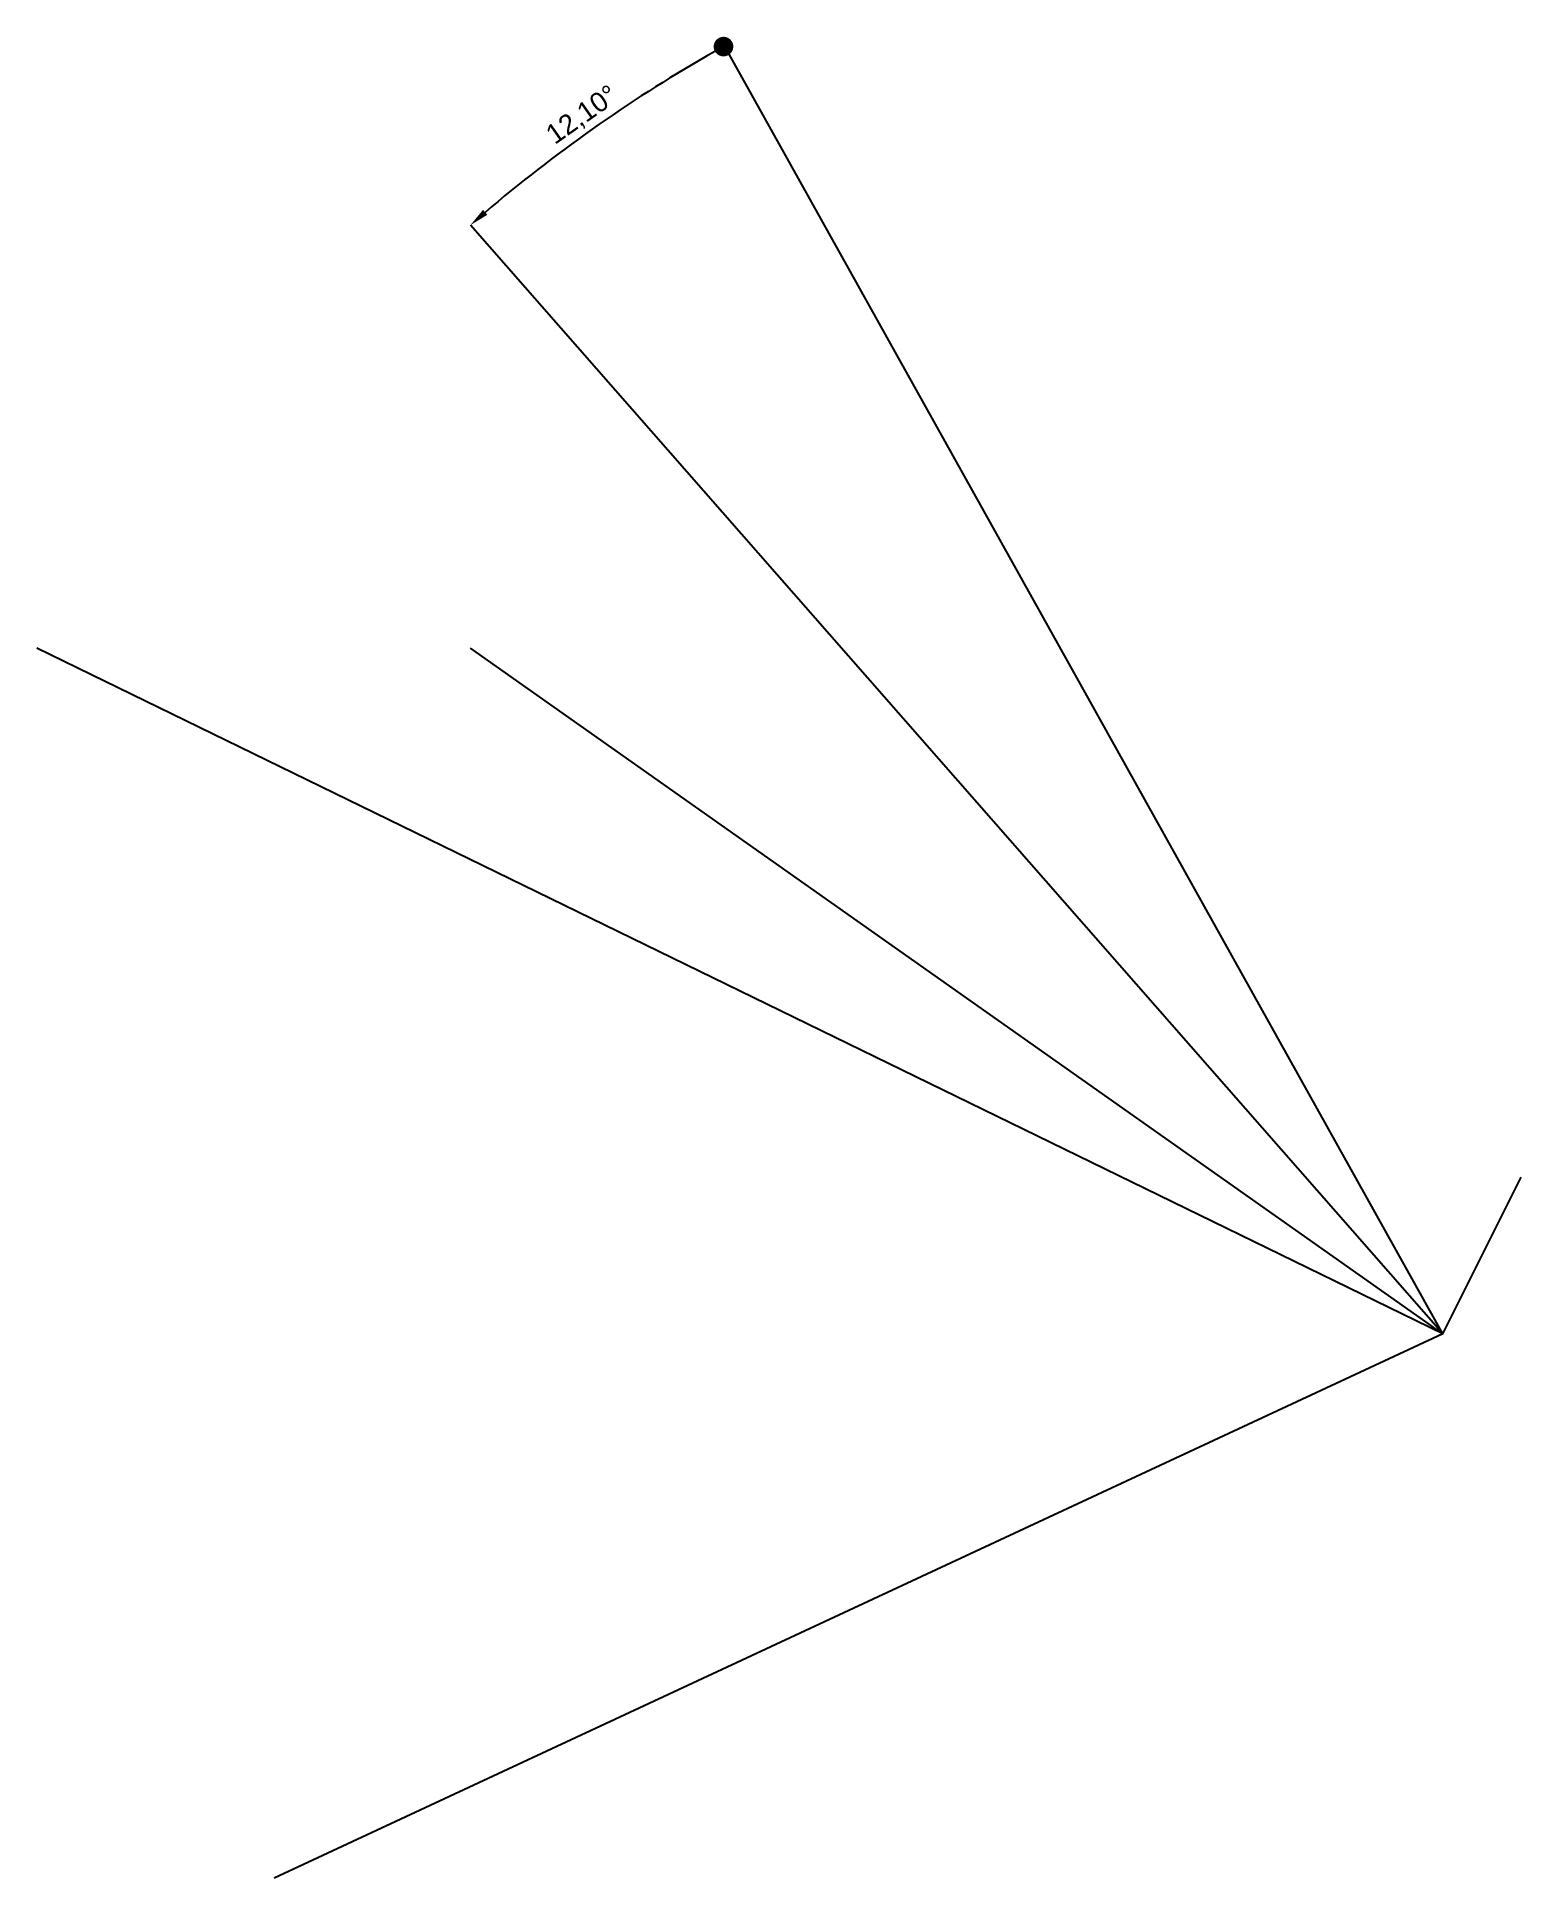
# Model space of a CAD drawing. Header units: millimetres. Extents: x -179 to 10, y -69 to 165.
import ezdxf

# ---------------------------------------------------------------- set-up
doc = ezdxf.new("R2010")
doc.units = ezdxf.units.MM
for name, color, linetype in [('myaxis', 7, 'Continuous'), ('v1', 7, 'Continuous'), ('v2', 7, 'Continuous'), ('v3', 7, 'Continuous'), ('v4', 7, 'Continuous'), ('v5', 7, 'Continuous')]:
    doc.layers.add(name, color=color, linetype=linetype)
doc.styles.get("Standard").update_dxf_attribs({"font": 'arial.ttf'})
doc.dimstyles.new('ISO-25', dxfattribs={"dimtxt": 2.5, "dimasz": 2.5, "dimexe": 1.25, "dimexo": 0.625, "dimtad": 1, "dimtxsty": 'Standard', "dimcen": 2.5, "dimazin": 0, "dimtfac": 1, "dimtmove": 0, "dimatfit": 3, "dimfxl": 1, "dimarcsym": 0})

# ---------------------------------------------------------------- blocks, each defined once
blk = doc.blocks.new('_Dot')
at = {"color": 0, "linetype": 'ByBlock', "lineweight": -2}
blk.add_line((-0.5, 0), (-1, 0), dxfattribs=at)
at = {"color": 0, "linetype": 'ByBlock', "const_width": 0.5}
blk.add_lwpolyline([(-0.25, 0, 1), (0.25, 0, 1)], format="xyb", close=True, dxfattribs=at)
blk = doc.blocks.new('*D5')
at = {"color": 0, "lineweight": -2}
blk.add_arc((-0.45, 0.51), 187.48, 119.9172, 130.4891, dxfattribs=at)
at = {"color": 0}
blk.add_solid([(-122.45, 143.41), (-121.9, 142.78), (-124.07, 141.45)], dxfattribs=at)
at = {"layer": 'Defpoints', "color": 0}
for p in [(-92.1, 164.83), (-103.06, 157.41), (-124.51, 141.96), (-0.45, 0.51), (-0.45, 0.51)]:
    blk.add_point(p, dxfattribs=at)
at = {"color": 0, "lineweight": -2, "xscale": 2.5, "yscale": 2.5, "zscale": 2.5, "rotation": 29.535155488822507}
blk.add_blockref('_Dot', (-91.77, 164.24), dxfattribs=at)
at = {"color": 0, "insert": (-109.74, 155.42), "char_height": 2.5, "attachment_point": 5, "rotation": 35.2031}
blk.add_mtext('12,10%%d', dxfattribs=at)

msp = doc.modelspace()

# ---------------------------------------------------------------- linework, layer by layer
at = {"layer": 'myaxis', "color": 2}
msp.add_line((0, 0), (10, 20, 30), dxfattribs=at)
at = {"layer": 'v1', "color": 1}
msp.add_line((0, 0), (-91.658, 164.319, 69.559), dxfattribs=at)
at = {"layer": 'v2', "color": 3}
msp.add_line((0, 0), (-124.066, 141.455, 69.559), dxfattribs=at)
at = {"layer": 'v3', "color": 4, "extrusion": (0, -0.501677, 0.865055)}
msp.add_line((0, 0), (-124.066, 87.47, 131.137), dxfattribs=at)
at = {"layer": 'v4', "color": 6, "extrusion": (-0.557433, -0.501677, 0.661505)}
msp.add_line((0, 0), (-179.376, 87.47, 20.333), dxfattribs=at)
at = {"layer": 'v5', "color": 5, "extrusion": (0.317098, -0.772322, 0.550424)}
msp.add_line((0, 0), (-149.098, -69.434, 114.843), dxfattribs=at)

# ---------------------------------------------------------------- dimensions: what is measured, and where the dimension line sits
dim = msp.add_angular_dim_2l(base=(-103.064, 157.407, 69.559), line1=((-0.445, 0.507, 69.559), (-92.103, 164.826, 69.559)), line2=((-0.445, 0.507, 69.559), (-124.511, 141.962, 69.559)), dimstyle='ISO-25', override={"dimblk1": 'Dot', "dimsah": 1, "dimsd1": 0})
dim.commit()
dim.dimension.update_dxf_attribs({"geometry": '*D5', "text_midpoint": (-108.522, 153.699, 69.559), "dimtype": 162})

doc.saveas('drawing.dxf')
